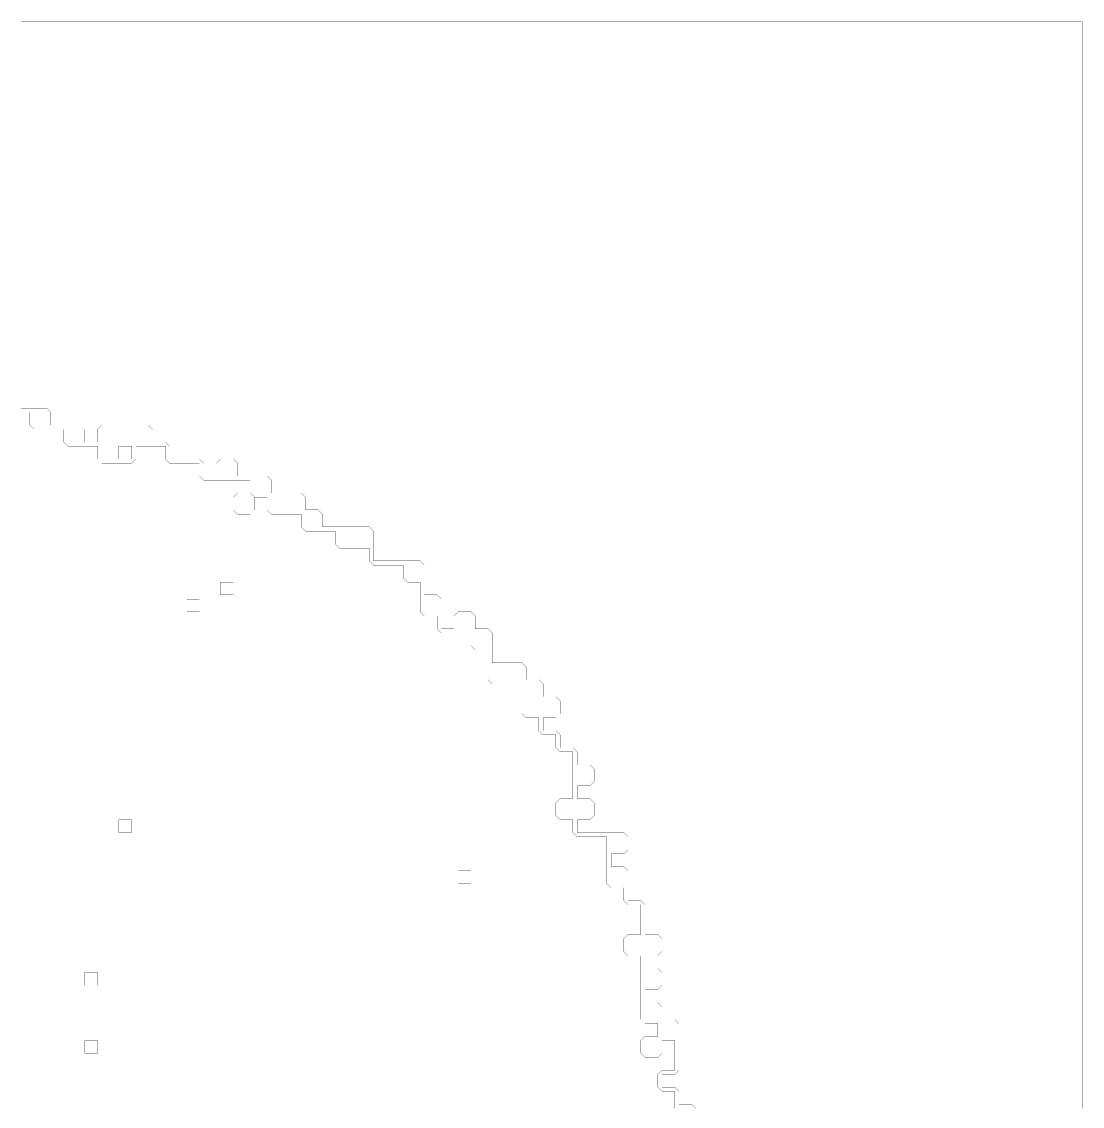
# Model space of a CAD drawing. Header units: metres. Extents: x 0 to 4990, y -4990 to 0.
# Drawn here: x 2550 to 4990, y -2495 to 0 of the extents above; entities that cross this region are included whole.
import ezdxf

# ---------------------------------------------------------------- set-up
doc = ezdxf.new("R2010")
doc.units = ezdxf.units.M
doc.layers.add('conductor', color=1, linetype='Continuous')
doc.layers.add('substrate', color=5, linetype='Continuous')

msp = doc.modelspace()

# ---------------------------------------------------------------- linework, layer by layer
at = {"layer": 'conductor', "const_width": 0.5}
msp.add_lwpolyline([(4052.734375, -2500), (4052.734375, -2490.234375), (4052.734375, -2480.46875), (4052.734375, -2470.703125), (4052.734375, -2460.9375), (4042.96875, -2460.9375), (4033.203125, -2460.9375), (4023.4375, -2460.9375), (4013.671875, -2451.171875), (4013.671875, -2441.40625), (4013.671875, -2431.640625), (4013.671875, -2421.875), (4023.4375, -2412.109375), (4033.203125, -2412.109375), (4042.96875, -2412.109375), (4052.734375, -2412.109375), (4052.734375, -2402.34375), (4052.734375, -2392.578125), (4052.734375, -2382.8125), (4052.734375, -2373.046875), (4052.734375, -2363.28125), (4052.734375, -2353.515625), (4052.734375, -2343.75), (4042.96875, -2343.75), (4033.203125, -2343.75), (4023.4375, -2343.75), (4013.671875, -2333.984375), (4013.671875, -2324.21875), (4013.671875, -2314.453125), (4013.671875, -2304.6875), (4003.90625, -2304.6875), (3994.140625, -2304.6875), (3984.375, -2304.6875), (3974.609375, -2294.921875), (3974.609375, -2285.15625), (3974.609375, -2275.390625), (3974.609375, -2265.625), (3974.609375, -2255.859375), (3974.609375, -2246.09375), (3974.609375, -2236.328125), (3974.609375, -2226.5625), (3974.609375, -2216.796875), (3974.609375, -2207.03125), (3974.609375, -2197.265625), (3974.609375, -2187.5), (3974.609375, -2177.734375), (3974.609375, -2167.96875), (3974.609375, -2158.203125), (3974.609375, -2148.4375), (3964.84375, -2148.4375), (3955.078125, -2148.4375), (3945.3125, -2148.4375), (3935.546875, -2138.671875), (3935.546875, -2128.90625), (3935.546875, -2119.140625), (3935.546875, -2109.375), (3945.3125, -2099.609375), (3955.078125, -2099.609375), (3964.84375, -2099.609375), (3974.609375, -2099.609375), (3974.609375, -2089.84375), (3974.609375, -2080.078125), (3974.609375, -2070.3125), (3974.609375, -2060.546875), (3974.609375, -2050.78125), (3974.609375, -2041.015625), (3974.609375, -2031.25), (3964.84375, -2031.25), (3955.078125, -2031.25), (3945.3125, -2031.25), (3935.546875, -2021.484375), (3935.546875, -2011.71875), (3935.546875, -2001.953125), (3935.546875, -1992.1875), (3925.78125, -1992.1875), (3916.015625, -1992.1875), (3906.25, -1992.1875), (3896.484375, -1982.421875), (3896.484375, -1972.65625), (3896.484375, -1962.890625), (3896.484375, -1953.125), (3896.484375, -1943.359375), (3896.484375, -1933.59375), (3896.484375, -1923.828125), (3896.484375, -1914.0625), (3896.484375, -1904.296875), (3896.484375, -1894.53125), (3896.484375, -1884.765625), (3896.484375, -1875), (3886.71875, -1875), (3876.953125, -1875), (3867.1875, -1875), (3857.421875, -1875), (3847.65625, -1875), (3837.890625, -1875), (3828.125, -1875), (3818.359375, -1865.234375), (3818.359375, -1855.46875), (3818.359375, -1845.703125), (3818.359375, -1835.9375), (3808.59375, -1835.9375), (3798.828125, -1835.9375), (3789.0625, -1835.9375), (3779.296875, -1826.171875), (3779.296875, -1816.40625), (3779.296875, -1806.640625), (3779.296875, -1796.875), (3789.0625, -1787.109375), (3798.828125, -1787.109375), (3808.59375, -1787.109375), (3818.359375, -1787.109375), (3818.359375, -1777.34375), (3818.359375, -1767.578125), (3818.359375, -1757.8125), (3818.359375, -1748.046875), (3818.359375, -1738.28125), (3818.359375, -1728.515625), (3818.359375, -1718.75), (3818.359375, -1708.984375), (3818.359375, -1699.21875), (3818.359375, -1689.453125), (3818.359375, -1679.6875), (3808.59375, -1679.6875), (3798.828125, -1679.6875), (3789.0625, -1679.6875), (3779.296875, -1669.921875), (3779.296875, -1660.15625), (3779.296875, -1650.390625), (3779.296875, -1640.625), (3769.53125, -1640.625), (3759.765625, -1640.625), (3750, -1640.625), (3740.234375, -1630.859375), (3740.234375, -1621.09375), (3740.234375, -1611.328125), (3740.234375, -1601.5625), (3730.46875, -1601.5625), (3720.703125, -1601.5625), (3710.9375, -1601.5625), (3701.171875, -1591.796875), (3701.171875, -1582.03125), (3701.171875, -1572.265625), (3701.171875, -1562.5), (3701.171875, -1552.734375), (3701.171875, -1542.96875), (3701.171875, -1533.203125), (3701.171875, -1523.4375), (3691.40625, -1523.4375), (3681.640625, -1523.4375), (3671.875, -1523.4375), (3662.109375, -1523.4375), (3652.34375, -1523.4375), (3642.578125, -1523.4375), (3632.8125, -1523.4375), (3623.046875, -1513.671875), (3623.046875, -1503.90625), (3623.046875, -1494.140625), (3623.046875, -1484.375), (3623.046875, -1474.609375), (3623.046875, -1464.84375), (3623.046875, -1455.078125), (3623.046875, -1445.3125), (3613.28125, -1445.3125), (3603.515625, -1445.3125), (3593.75, -1445.3125), (3583.984375, -1435.546875), (3583.984375, -1425.78125), (3583.984375, -1416.015625), (3583.984375, -1406.25), (3574.21875, -1406.25), (3564.453125, -1406.25), (3554.6875, -1406.25), (3544.921875, -1406.25), (3535.15625, -1406.25), (3525.390625, -1406.25), (3515.625, -1406.25), (3505.859375, -1396.484375), (3505.859375, -1386.71875), (3505.859375, -1376.953125), (3505.859375, -1367.1875), (3496.09375, -1367.1875), (3486.328125, -1367.1875), (3476.5625, -1367.1875), (3466.796875, -1357.421875), (3466.796875, -1347.65625), (3466.796875, -1337.890625), (3466.796875, -1328.125), (3466.796875, -1318.359375), (3466.796875, -1308.59375), (3466.796875, -1298.828125), (3466.796875, -1289.0625), (3457.03125, -1289.0625), (3447.265625, -1289.0625), (3437.5, -1289.0625), (3427.734375, -1279.296875), (3427.734375, -1269.53125), (3427.734375, -1259.765625), (3427.734375, -1250), (3417.96875, -1250), (3408.203125, -1250), (3398.4375, -1250), (3388.671875, -1250), (3378.90625, -1250), (3369.140625, -1250), (3359.375, -1250), (3349.609375, -1240.234375), (3349.609375, -1230.46875), (3349.609375, -1220.703125), (3349.609375, -1210.9375), (3339.84375, -1210.9375), (3330.078125, -1210.9375), (3320.3125, -1210.9375), (3310.546875, -1210.9375), (3300.78125, -1210.9375), (3291.015625, -1210.9375), (3281.25, -1210.9375), (3271.484375, -1201.171875), (3271.484375, -1191.40625), (3271.484375, -1181.640625), (3271.484375, -1171.875), (3261.71875, -1171.875), (3251.953125, -1171.875), (3242.1875, -1171.875), (3232.421875, -1171.875), (3222.65625, -1171.875), (3212.890625, -1171.875), (3203.125, -1171.875), (3193.359375, -1162.109375), (3193.359375, -1152.34375), (3193.359375, -1142.578125), (3193.359375, -1132.8125), (3183.59375, -1132.8125), (3173.828125, -1132.8125), (3164.0625, -1132.8125), (3154.296875, -1132.8125), (3144.53125, -1132.8125), (3134.765625, -1132.8125), (3125, -1132.8125), (3115.234375, -1123.046875), (3115.234375, -1113.28125), (3115.234375, -1103.515625), (3115.234375, -1093.75), (3105.46875, -1093.75), (3095.703125, -1093.75), (3085.9375, -1093.75), (3076.171875, -1083.984375), (3076.171875, -1074.21875), (3076.171875, -1064.453125), (3076.171875, -1054.6875), (3066.40625, -1054.6875), (3056.640625, -1054.6875), (3046.875, -1054.6875), (3037.109375, -1054.6875), (3027.34375, -1054.6875), (3017.578125, -1054.6875), (3007.8125, -1054.6875), (2998.046875, -1054.6875), (2988.28125, -1054.6875), (2978.515625, -1054.6875), (2968.75, -1054.6875), (2958.984375, -1044.921875), (2958.984375, -1035.15625), (2958.984375, -1025.390625), (2958.984375, -1015.625), (2949.21875, -1015.625), (2939.453125, -1015.625), (2929.6875, -1015.625), (2919.921875, -1015.625), (2910.15625, -1015.625), (2900.390625, -1015.625), (2890.625, -1015.625), (2880.859375, -1005.859375), (2880.859375, -996.09375), (2880.859375, -986.328125), (2880.859375, -976.5625), (2871.09375, -976.5625), (2861.328125, -976.5625), (2851.5625, -976.5625), (2841.796875, -976.5625), (2832.03125, -976.5625), (2822.265625, -976.5625), (2812.5, -976.5625), (2812.5, -986.328125), (2812.5, -996.09375), (2812.5, -1005.859375), (2802.734375, -1015.625), (2792.96875, -1015.625), (2783.203125, -1015.625), (2773.4375, -1015.625), (2763.671875, -1015.625), (2753.90625, -1015.625), (2744.140625, -1015.625), (2734.375, -1015.625), (2724.609375, -1005.859375), (2724.609375, -996.09375), (2724.609375, -986.328125), (2724.609375, -976.5625), (2714.84375, -976.5625), (2705.078125, -976.5625), (2695.3125, -976.5625), (2685.546875, -976.5625), (2675.78125, -976.5625), (2666.015625, -976.5625), (2656.25, -976.5625), (2646.484375, -966.796875), (2646.484375, -957.03125), (2646.484375, -947.265625), (2646.484375, -937.5), (2636.71875, -937.5), (2626.953125, -937.5), (2617.1875, -937.5), (2607.421875, -937.5), (2597.65625, -937.5), (2587.890625, -937.5), (2578.125, -937.5), (2568.359375, -927.734375), (2568.359375, -917.96875), (2568.359375, -908.203125), (2568.359375, -898.4375), (2558.59375, -898.4375), (2548.828125, -898.4375)], dxfattribs=at)
for points in [[(3037.109375, -1093.75), (3046.875, -1083.984375), (3056.640625, -1083.984375), (3066.40625, -1083.984375), (3076.171875, -1083.984375), (3085.9375, -1093.75), (3085.9375, -1103.515625), (3085.9375, -1113.28125), (3085.9375, -1123.046875), (3076.171875, -1132.8125), (3066.40625, -1132.8125), (3056.640625, -1132.8125), (3046.875, -1132.8125), (3037.109375, -1123.046875), (3037.109375, -1113.28125), (3037.109375, -1103.515625)], [(3974.609375, -2343.75), (3984.375, -2333.984375), (3994.140625, -2333.984375), (4003.90625, -2333.984375), (4013.671875, -2333.984375), (4023.4375, -2343.75), (4023.4375, -2353.515625), (4023.4375, -2363.28125), (4023.4375, -2373.046875), (4013.671875, -2382.8125), (4003.90625, -2382.8125), (3994.140625, -2382.8125), (3984.375, -2382.8125), (3974.609375, -2373.046875), (3974.609375, -2363.28125), (3974.609375, -2353.515625)]]:
    msp.add_lwpolyline(points, close=True, dxfattribs=at)
at = {"layer": 'substrate', "const_width": 0.5}
for points in [[(4990.234375, -2500), (4990.234375, -2490.234375), (4990.234375, -2480.46875), (4990.234375, -2470.703125), (4990.234375, -2460.9375), (4990.234375, -2451.171875), (4990.234375, -2441.40625), (4990.234375, -2431.640625), (4990.234375, -2421.875), (4990.234375, -2412.109375), (4990.234375, -2402.34375), (4990.234375, -2392.578125), (4990.234375, -2382.8125), (4990.234375, -2373.046875), (4990.234375, -2363.28125), (4990.234375, -2353.515625), (4990.234375, -2343.75), (4990.234375, -2333.984375), (4990.234375, -2324.21875), (4990.234375, -2314.453125), (4990.234375, -2304.6875), (4990.234375, -2294.921875), (4990.234375, -2285.15625), (4990.234375, -2275.390625), (4990.234375, -2265.625), (4990.234375, -2255.859375), (4990.234375, -2246.09375), (4990.234375, -2236.328125), (4990.234375, -2226.5625), (4990.234375, -2216.796875), (4990.234375, -2207.03125), (4990.234375, -2197.265625), (4990.234375, -2187.5), (4990.234375, -2177.734375), (4990.234375, -2167.96875), (4990.234375, -2158.203125), (4990.234375, -2148.4375), (4990.234375, -2138.671875), (4990.234375, -2128.90625), (4990.234375, -2119.140625), (4990.234375, -2109.375), (4990.234375, -2099.609375), (4990.234375, -2089.84375), (4990.234375, -2080.078125), (4990.234375, -2070.3125), (4990.234375, -2060.546875), (4990.234375, -2050.78125), (4990.234375, -2041.015625), (4990.234375, -2031.25), (4990.234375, -2021.484375), (4990.234375, -2011.71875), (4990.234375, -2001.953125), (4990.234375, -1992.1875), (4990.234375, -1982.421875), (4990.234375, -1972.65625), (4990.234375, -1962.890625), (4990.234375, -1953.125), (4990.234375, -1943.359375), (4990.234375, -1933.59375), (4990.234375, -1923.828125), (4990.234375, -1914.0625), (4990.234375, -1904.296875), (4990.234375, -1894.53125), (4990.234375, -1884.765625), (4990.234375, -1875), (4990.234375, -1865.234375), (4990.234375, -1855.46875), (4990.234375, -1845.703125), (4990.234375, -1835.9375), (4990.234375, -1826.171875), (4990.234375, -1816.40625), (4990.234375, -1806.640625), (4990.234375, -1796.875), (4990.234375, -1787.109375), (4990.234375, -1777.34375), (4990.234375, -1767.578125), (4990.234375, -1757.8125), (4990.234375, -1748.046875), (4990.234375, -1738.28125), (4990.234375, -1728.515625), (4990.234375, -1718.75), (4990.234375, -1708.984375), (4990.234375, -1699.21875), (4990.234375, -1689.453125), (4990.234375, -1679.6875), (4990.234375, -1669.921875), (4990.234375, -1660.15625), (4990.234375, -1650.390625), (4990.234375, -1640.625), (4990.234375, -1630.859375), (4990.234375, -1621.09375), (4990.234375, -1611.328125), (4990.234375, -1601.5625), (4990.234375, -1591.796875), (4990.234375, -1582.03125), (4990.234375, -1572.265625), (4990.234375, -1562.5), (4990.234375, -1552.734375), (4990.234375, -1542.96875), (4990.234375, -1533.203125), (4990.234375, -1523.4375), (4990.234375, -1513.671875), (4990.234375, -1503.90625), (4990.234375, -1494.140625), (4990.234375, -1484.375), (4990.234375, -1474.609375), (4990.234375, -1464.84375), (4990.234375, -1455.078125), (4990.234375, -1445.3125), (4990.234375, -1435.546875), (4990.234375, -1425.78125), (4990.234375, -1416.015625), (4990.234375, -1406.25), (4990.234375, -1396.484375), (4990.234375, -1386.71875), (4990.234375, -1376.953125), (4990.234375, -1367.1875), (4990.234375, -1357.421875), (4990.234375, -1347.65625), (4990.234375, -1337.890625), (4990.234375, -1328.125), (4990.234375, -1318.359375), (4990.234375, -1308.59375), (4990.234375, -1298.828125), (4990.234375, -1289.0625), (4990.234375, -1279.296875), (4990.234375, -1269.53125), (4990.234375, -1259.765625), (4990.234375, -1250), (4990.234375, -1240.234375), (4990.234375, -1230.46875), (4990.234375, -1220.703125), (4990.234375, -1210.9375), (4990.234375, -1201.171875), (4990.234375, -1191.40625), (4990.234375, -1181.640625), (4990.234375, -1171.875), (4990.234375, -1162.109375), (4990.234375, -1152.34375), (4990.234375, -1142.578125), (4990.234375, -1132.8125), (4990.234375, -1123.046875), (4990.234375, -1113.28125), (4990.234375, -1103.515625), (4990.234375, -1093.75), (4990.234375, -1083.984375), (4990.234375, -1074.21875), (4990.234375, -1064.453125), (4990.234375, -1054.6875), (4990.234375, -1044.921875), (4990.234375, -1035.15625), (4990.234375, -1025.390625), (4990.234375, -1015.625), (4990.234375, -1005.859375), (4990.234375, -996.09375), (4990.234375, -986.328125), (4990.234375, -976.5625), (4990.234375, -966.796875), (4990.234375, -957.03125), (4990.234375, -947.265625), (4990.234375, -937.5), (4990.234375, -927.734375), (4990.234375, -917.96875), (4990.234375, -908.203125), (4990.234375, -898.4375), (4990.234375, -888.671875), (4990.234375, -878.90625), (4990.234375, -869.140625), (4990.234375, -859.375), (4990.234375, -849.609375), (4990.234375, -839.84375), (4990.234375, -830.078125), (4990.234375, -820.3125), (4990.234375, -810.546875), (4990.234375, -800.78125), (4990.234375, -791.015625), (4990.234375, -781.25), (4990.234375, -771.484375), (4990.234375, -761.71875), (4990.234375, -751.953125), (4990.234375, -742.1875), (4990.234375, -732.421875), (4990.234375, -722.65625), (4990.234375, -712.890625), (4990.234375, -703.125), (4990.234375, -693.359375), (4990.234375, -683.59375), (4990.234375, -673.828125), (4990.234375, -664.0625), (4990.234375, -654.296875), (4990.234375, -644.53125), (4990.234375, -634.765625), (4990.234375, -625), (4990.234375, -615.234375), (4990.234375, -605.46875), (4990.234375, -595.703125), (4990.234375, -585.9375), (4990.234375, -576.171875), (4990.234375, -566.40625), (4990.234375, -556.640625), (4990.234375, -546.875), (4990.234375, -537.109375), (4990.234375, -527.34375), (4990.234375, -517.578125), (4990.234375, -507.8125), (4990.234375, -498.046875), (4990.234375, -488.28125), (4990.234375, -478.515625), (4990.234375, -468.75), (4990.234375, -458.984375), (4990.234375, -449.21875), (4990.234375, -439.453125), (4990.234375, -429.6875), (4990.234375, -419.921875), (4990.234375, -410.15625), (4990.234375, -400.390625), (4990.234375, -390.625), (4990.234375, -380.859375), (4990.234375, -371.09375), (4990.234375, -361.328125), (4990.234375, -351.5625), (4990.234375, -341.796875), (4990.234375, -332.03125), (4990.234375, -322.265625), (4990.234375, -312.5), (4990.234375, -302.734375), (4990.234375, -292.96875), (4990.234375, -283.203125), (4990.234375, -273.4375), (4990.234375, -263.671875), (4990.234375, -253.90625), (4990.234375, -244.140625), (4990.234375, -234.375), (4990.234375, -224.609375), (4990.234375, -214.84375), (4990.234375, -205.078125), (4990.234375, -195.3125), (4990.234375, -185.546875), (4990.234375, -175.78125), (4990.234375, -166.015625), (4990.234375, -156.25), (4990.234375, -146.484375), (4990.234375, -136.71875), (4990.234375, -126.953125), (4990.234375, -117.1875), (4990.234375, -107.421875), (4990.234375, -97.65625), (4990.234375, -87.890625), (4990.234375, -78.125), (4990.234375, -68.359375), (4990.234375, -58.59375), (4990.234375, -48.828125), (4990.234375, -39.0625), (4990.234375, -29.296875), (4990.234375, -19.53125), (4990.234375, -9.765625), (4990.234375, 0), (4980.46875, 0), (4970.703125, 0), (4960.9375, 0), (4951.171875, 0), (4941.40625, 0), (4931.640625, 0), (4921.875, 0), (4912.109375, 0), (4902.34375, 0), (4892.578125, 0), (4882.8125, 0), (4873.046875, 0), (4863.28125, 0), (4853.515625, 0), (4843.75, 0), (4833.984375, 0), (4824.21875, 0), (4814.453125, 0), (4804.6875, 0), (4794.921875, 0), (4785.15625, 0), (4775.390625, 0), (4765.625, 0), (4755.859375, 0), (4746.09375, 0), (4736.328125, 0), (4726.5625, 0), (4716.796875, 0), (4707.03125, 0), (4697.265625, 0), (4687.5, 0), (4677.734375, 0), (4667.96875, 0), (4658.203125, 0), (4648.4375, 0), (4638.671875, 0), (4628.90625, 0), (4619.140625, 0), (4609.375, 0), (4599.609375, 0), (4589.84375, 0), (4580.078125, 0), (4570.3125, 0), (4560.546875, 0), (4550.78125, 0), (4541.015625, 0), (4531.25, 0), (4521.484375, 0), (4511.71875, 0), (4501.953125, 0), (4492.1875, 0), (4482.421875, 0), (4472.65625, 0), (4462.890625, 0), (4453.125, 0), (4443.359375, 0), (4433.59375, 0), (4423.828125, 0), (4414.0625, 0), (4404.296875, 0), (4394.53125, 0), (4384.765625, 0), (4375, 0), (4365.234375, 0), (4355.46875, 0), (4345.703125, 0), (4335.9375, 0), (4326.171875, 0), (4316.40625, 0), (4306.640625, 0), (4296.875, 0), (4287.109375, 0), (4277.34375, 0), (4267.578125, 0), (4257.8125, 0), (4248.046875, 0), (4238.28125, 0), (4228.515625, 0), (4218.75, 0), (4208.984375, 0), (4199.21875, 0), (4189.453125, 0), (4179.6875, 0), (4169.921875, 0), (4160.15625, 0), (4150.390625, 0), (4140.625, 0), (4130.859375, 0), (4121.09375, 0), (4111.328125, 0), (4101.5625, 0), (4091.796875, 0), (4082.03125, 0), (4072.265625, 0), (4062.5, 0), (4052.734375, 0), (4042.96875, 0), (4033.203125, 0), (4023.4375, 0), (4013.671875, 0), (4003.90625, 0), (3994.140625, 0), (3984.375, 0), (3974.609375, 0), (3964.84375, 0), (3955.078125, 0), (3945.3125, 0), (3935.546875, 0), (3925.78125, 0), (3916.015625, 0), (3906.25, 0), (3896.484375, 0), (3886.71875, 0), (3876.953125, 0), (3867.1875, 0), (3857.421875, 0), (3847.65625, 0), (3837.890625, 0), (3828.125, 0), (3818.359375, 0), (3808.59375, 0), (3798.828125, 0), (3789.0625, 0), (3779.296875, 0), (3769.53125, 0), (3759.765625, 0), (3750, 0), (3740.234375, 0), (3730.46875, 0), (3720.703125, 0), (3710.9375, 0), (3701.171875, 0), (3691.40625, 0), (3681.640625, 0), (3671.875, 0), (3662.109375, 0), (3652.34375, 0), (3642.578125, 0), (3632.8125, 0), (3623.046875, 0), (3613.28125, 0), (3603.515625, 0), (3593.75, 0), (3583.984375, 0), (3574.21875, 0), (3564.453125, 0), (3554.6875, 0), (3544.921875, 0), (3535.15625, 0), (3525.390625, 0), (3515.625, 0), (3505.859375, 0), (3496.09375, 0), (3486.328125, 0), (3476.5625, 0), (3466.796875, 0), (3457.03125, 0), (3447.265625, 0), (3437.5, 0), (3427.734375, 0), (3417.96875, 0), (3408.203125, 0), (3398.4375, 0), (3388.671875, 0), (3378.90625, 0), (3369.140625, 0), (3359.375, 0), (3349.609375, 0), (3339.84375, 0), (3330.078125, 0), (3320.3125, 0), (3310.546875, 0), (3300.78125, 0), (3291.015625, 0), (3281.25, 0), (3271.484375, 0), (3261.71875, 0), (3251.953125, 0), (3242.1875, 0), (3232.421875, 0), (3222.65625, 0), (3212.890625, 0), (3203.125, 0), (3193.359375, 0), (3183.59375, 0), (3173.828125, 0), (3164.0625, 0), (3154.296875, 0), (3144.53125, 0), (3134.765625, 0), (3125, 0), (3115.234375, 0), (3105.46875, 0), (3095.703125, 0), (3085.9375, 0), (3076.171875, 0), (3066.40625, 0), (3056.640625, 0), (3046.875, 0), (3037.109375, 0), (3027.34375, 0), (3017.578125, 0), (3007.8125, 0), (2998.046875, 0), (2988.28125, 0), (2978.515625, 0), (2968.75, 0), (2958.984375, 0), (2949.21875, 0), (2939.453125, 0), (2929.6875, 0), (2919.921875, 0), (2910.15625, 0), (2900.390625, 0), (2890.625, 0), (2880.859375, 0), (2871.09375, 0), (2861.328125, 0), (2851.5625, 0), (2841.796875, 0), (2832.03125, 0), (2822.265625, 0), (2812.5, 0), (2802.734375, 0), (2792.96875, 0), (2783.203125, 0), (2773.4375, 0), (2763.671875, 0), (2753.90625, 0), (2744.140625, 0), (2734.375, 0), (2724.609375, 0), (2714.84375, 0), (2705.078125, 0), (2695.3125, 0), (2685.546875, 0), (2675.78125, 0), (2666.015625, 0), (2656.25, 0), (2646.484375, 0), (2636.71875, 0), (2626.953125, 0), (2617.1875, 0), (2607.421875, 0), (2597.65625, 0), (2587.890625, 0), (2578.125, 0), (2568.359375, 0), (2558.59375, 0), (2548.828125, 0)], [(2548.828125, -888.671875), (2558.59375, -888.671875), (2568.359375, -888.671875), (2578.125, -888.671875), (2587.890625, -888.671875), (2597.65625, -888.671875), (2607.421875, -888.671875), (2617.1875, -898.4375), (2617.1875, -908.203125), (2617.1875, -917.96875), (2617.1875, -927.734375), (2626.953125, -927.734375), (2636.71875, -927.734375), (2646.484375, -927.734375), (2656.25, -927.734375), (2666.015625, -927.734375), (2675.78125, -927.734375), (2685.546875, -927.734375), (2695.3125, -937.5), (2695.3125, -947.265625), (2695.3125, -957.03125), (2695.3125, -966.796875), (2705.078125, -966.796875), (2714.84375, -966.796875), (2724.609375, -966.796875), (2724.609375, -957.03125), (2724.609375, -947.265625), (2724.609375, -937.5), (2734.375, -927.734375), (2744.140625, -927.734375), (2753.90625, -927.734375), (2763.671875, -927.734375), (2773.4375, -927.734375), (2783.203125, -927.734375), (2792.96875, -927.734375), (2802.734375, -927.734375), (2812.5, -927.734375), (2822.265625, -927.734375), (2832.03125, -927.734375), (2841.796875, -927.734375), (2851.5625, -937.5), (2851.5625, -947.265625), (2851.5625, -957.03125), (2851.5625, -966.796875), (2861.328125, -966.796875), (2871.09375, -966.796875), (2880.859375, -966.796875), (2890.625, -976.5625), (2890.625, -986.328125), (2890.625, -996.09375), (2890.625, -1005.859375), (2900.390625, -1005.859375), (2910.15625, -1005.859375), (2919.921875, -1005.859375), (2929.6875, -1005.859375), (2939.453125, -1005.859375), (2949.21875, -1005.859375), (2958.984375, -1005.859375), (2968.75, -1015.625), (2968.75, -1025.390625), (2968.75, -1035.15625), (2968.75, -1044.921875), (2978.515625, -1044.921875), (2988.28125, -1044.921875), (2998.046875, -1044.921875), (2998.046875, -1035.15625), (2998.046875, -1025.390625), (2998.046875, -1015.625), (3007.8125, -1005.859375), (3017.578125, -1005.859375), (3027.34375, -1005.859375), (3037.109375, -1005.859375), (3046.875, -1015.625), (3046.875, -1025.390625), (3046.875, -1035.15625), (3046.875, -1044.921875), (3056.640625, -1044.921875), (3066.40625, -1044.921875), (3076.171875, -1044.921875), (3085.9375, -1044.921875), (3095.703125, -1044.921875), (3105.46875, -1044.921875), (3115.234375, -1044.921875), (3125, -1054.6875), (3125, -1064.453125), (3125, -1074.21875), (3125, -1083.984375), (3134.765625, -1083.984375), (3144.53125, -1083.984375), (3154.296875, -1083.984375), (3164.0625, -1083.984375), (3173.828125, -1083.984375), (3183.59375, -1083.984375), (3193.359375, -1083.984375), (3203.125, -1093.75), (3203.125, -1103.515625), (3203.125, -1113.28125), (3203.125, -1123.046875), (3212.890625, -1123.046875), (3222.65625, -1123.046875), (3232.421875, -1123.046875), (3242.1875, -1132.8125), (3242.1875, -1142.578125), (3242.1875, -1152.34375), (3242.1875, -1162.109375), (3251.953125, -1162.109375), (3261.71875, -1162.109375), (3271.484375, -1162.109375), (3281.25, -1162.109375), (3291.015625, -1162.109375), (3300.78125, -1162.109375), (3310.546875, -1162.109375), (3320.3125, -1162.109375), (3330.078125, -1162.109375), (3339.84375, -1162.109375), (3349.609375, -1162.109375), (3359.375, -1171.875), (3359.375, -1181.640625), (3359.375, -1191.40625), (3359.375, -1201.171875), (3359.375, -1210.9375), (3359.375, -1220.703125), (3359.375, -1230.46875), (3359.375, -1240.234375), (3369.140625, -1240.234375), (3378.90625, -1240.234375), (3388.671875, -1240.234375), (3398.4375, -1240.234375), (3408.203125, -1240.234375), (3417.96875, -1240.234375), (3427.734375, -1240.234375), (3437.5, -1240.234375), (3447.265625, -1240.234375), (3457.03125, -1240.234375), (3466.796875, -1240.234375), (3476.5625, -1250), (3476.5625, -1259.765625), (3476.5625, -1269.53125), (3476.5625, -1279.296875), (3476.5625, -1289.0625), (3476.5625, -1298.828125), (3476.5625, -1308.59375), (3476.5625, -1318.359375), (3486.328125, -1318.359375), (3496.09375, -1318.359375), (3505.859375, -1318.359375), (3515.625, -1328.125), (3515.625, -1337.890625), (3515.625, -1347.65625), (3515.625, -1357.421875), (3515.625, -1367.1875), (3515.625, -1376.953125), (3515.625, -1386.71875), (3515.625, -1396.484375), (3525.390625, -1396.484375), (3535.15625, -1396.484375), (3544.921875, -1396.484375), (3544.921875, -1386.71875), (3544.921875, -1376.953125), (3544.921875, -1367.1875), (3554.6875, -1357.421875), (3564.453125, -1357.421875), (3574.21875, -1357.421875), (3583.984375, -1357.421875), (3593.75, -1367.1875), (3593.75, -1376.953125), (3593.75, -1386.71875), (3593.75, -1396.484375), (3603.515625, -1396.484375), (3613.28125, -1396.484375), (3623.046875, -1396.484375), (3632.8125, -1406.25), (3632.8125, -1416.015625), (3632.8125, -1425.78125), (3632.8125, -1435.546875), (3632.8125, -1445.3125), (3632.8125, -1455.078125), (3632.8125, -1464.84375), (3632.8125, -1474.609375), (3642.578125, -1474.609375), (3652.34375, -1474.609375), (3662.109375, -1474.609375), (3671.875, -1474.609375), (3681.640625, -1474.609375), (3691.40625, -1474.609375), (3701.171875, -1474.609375), (3710.9375, -1484.375), (3710.9375, -1494.140625), (3710.9375, -1503.90625), (3710.9375, -1513.671875), (3720.703125, -1513.671875), (3730.46875, -1513.671875), (3740.234375, -1513.671875), (3750, -1523.4375), (3750, -1533.203125), (3750, -1542.96875), (3750, -1552.734375), (3759.765625, -1552.734375), (3769.53125, -1552.734375), (3779.296875, -1552.734375), (3789.0625, -1562.5), (3789.0625, -1572.265625), (3789.0625, -1582.03125), (3789.0625, -1591.796875), (3779.296875, -1601.5625), (3769.53125, -1601.5625), (3759.765625, -1601.5625), (3750, -1601.5625), (3750, -1611.328125), (3750, -1621.09375), (3750, -1630.859375), (3759.765625, -1630.859375), (3769.53125, -1630.859375), (3779.296875, -1630.859375), (3789.0625, -1640.625), (3789.0625, -1650.390625), (3789.0625, -1660.15625), (3789.0625, -1669.921875), (3798.828125, -1669.921875), (3808.59375, -1669.921875), (3818.359375, -1669.921875), (3828.125, -1679.6875), (3828.125, -1689.453125), (3828.125, -1699.21875), (3828.125, -1708.984375), (3837.890625, -1708.984375), (3847.65625, -1708.984375), (3857.421875, -1708.984375), (3867.1875, -1718.75), (3867.1875, -1728.515625), (3867.1875, -1738.28125), (3867.1875, -1748.046875), (3857.421875, -1757.8125), (3847.65625, -1757.8125), (3837.890625, -1757.8125), (3828.125, -1757.8125), (3828.125, -1767.578125), (3828.125, -1777.34375), (3828.125, -1787.109375), (3837.890625, -1787.109375), (3847.65625, -1787.109375), (3857.421875, -1787.109375), (3867.1875, -1796.875), (3867.1875, -1806.640625), (3867.1875, -1816.40625), (3867.1875, -1826.171875), (3857.421875, -1835.9375), (3847.65625, -1835.9375), (3837.890625, -1835.9375), (3828.125, -1835.9375), (3828.125, -1845.703125), (3828.125, -1855.46875), (3828.125, -1865.234375), (3837.890625, -1865.234375), (3847.65625, -1865.234375), (3857.421875, -1865.234375), (3867.1875, -1865.234375), (3876.953125, -1865.234375), (3886.71875, -1865.234375), (3896.484375, -1865.234375), (3906.25, -1865.234375), (3916.015625, -1865.234375), (3925.78125, -1865.234375), (3935.546875, -1865.234375), (3945.3125, -1875), (3945.3125, -1884.765625), (3945.3125, -1894.53125), (3945.3125, -1904.296875), (3935.546875, -1914.0625), (3925.78125, -1914.0625), (3916.015625, -1914.0625), (3906.25, -1914.0625), (3906.25, -1923.828125), (3906.25, -1933.59375), (3906.25, -1943.359375), (3916.015625, -1943.359375), (3925.78125, -1943.359375), (3935.546875, -1943.359375), (3945.3125, -1953.125), (3945.3125, -1962.890625), (3945.3125, -1972.65625), (3945.3125, -1982.421875), (3945.3125, -1992.1875), (3945.3125, -2001.953125), (3945.3125, -2011.71875), (3945.3125, -2021.484375), (3955.078125, -2021.484375), (3964.84375, -2021.484375), (3974.609375, -2021.484375), (3984.375, -2031.25), (3984.375, -2041.015625), (3984.375, -2050.78125), (3984.375, -2060.546875), (3984.375, -2070.3125), (3984.375, -2080.078125), (3984.375, -2089.84375), (3984.375, -2099.609375), (3994.140625, -2099.609375), (4003.90625, -2099.609375), (4013.671875, -2099.609375), (4023.4375, -2109.375), (4023.4375, -2119.140625), (4023.4375, -2128.90625), (4023.4375, -2138.671875), (4013.671875, -2148.4375), (4003.90625, -2148.4375), (3994.140625, -2148.4375), (3984.375, -2148.4375), (3984.375, -2158.203125), (3984.375, -2167.96875), (3984.375, -2177.734375), (3994.140625, -2177.734375), (4003.90625, -2177.734375), (4013.671875, -2177.734375), (4023.4375, -2187.5), (4023.4375, -2197.265625), (4023.4375, -2207.03125), (4023.4375, -2216.796875), (4013.671875, -2226.5625), (4003.90625, -2226.5625), (3994.140625, -2226.5625), (3984.375, -2226.5625), (3984.375, -2236.328125), (3984.375, -2246.09375), (3984.375, -2255.859375), (3994.140625, -2255.859375), (4003.90625, -2255.859375), (4013.671875, -2255.859375), (4023.4375, -2265.625), (4023.4375, -2275.390625), (4023.4375, -2285.15625), (4023.4375, -2294.921875), (4033.203125, -2294.921875), (4042.96875, -2294.921875), (4052.734375, -2294.921875), (4062.5, -2304.6875), (4062.5, -2314.453125), (4062.5, -2324.21875), (4062.5, -2333.984375), (4062.5, -2343.75), (4062.5, -2353.515625), (4062.5, -2363.28125), (4062.5, -2373.046875), (4062.5, -2382.8125), (4062.5, -2392.578125), (4062.5, -2402.34375), (4062.5, -2412.109375), (4052.734375, -2421.875), (4042.96875, -2421.875), (4033.203125, -2421.875), (4023.4375, -2421.875), (4023.4375, -2431.640625), (4023.4375, -2441.40625), (4023.4375, -2451.171875), (4033.203125, -2451.171875), (4042.96875, -2451.171875), (4052.734375, -2451.171875), (4062.5, -2460.9375), (4062.5, -2470.703125), (4062.5, -2480.46875), (4062.5, -2490.234375), (4072.265625, -2490.234375), (4082.03125, -2490.234375), (4091.796875, -2490.234375), (4101.5625, -2500)]]:
    msp.add_lwpolyline(points, dxfattribs=at)
for points in [[(2773.4375, -976.5625), (2773.4375, -986.328125), (2773.4375, -996.09375), (2773.4375, -1005.859375), (2783.203125, -1005.859375), (2792.96875, -1005.859375), (2802.734375, -1005.859375), (2802.734375, -996.09375), (2802.734375, -986.328125), (2802.734375, -976.5625), (2792.96875, -976.5625), (2783.203125, -976.5625)], [(3007.8125, -1289.0625), (3007.8125, -1298.828125), (3007.8125, -1308.59375), (3007.8125, -1318.359375), (3017.578125, -1318.359375), (3027.34375, -1318.359375), (3037.109375, -1318.359375), (3037.109375, -1308.59375), (3037.109375, -1298.828125), (3037.109375, -1289.0625), (3027.34375, -1289.0625), (3017.578125, -1289.0625)], [(2929.6875, -1328.125), (2929.6875, -1337.890625), (2929.6875, -1347.65625), (2929.6875, -1357.421875), (2939.453125, -1357.421875), (2949.21875, -1357.421875), (2958.984375, -1357.421875), (2958.984375, -1347.65625), (2958.984375, -1337.890625), (2958.984375, -1328.125), (2949.21875, -1328.125), (2939.453125, -1328.125)], [(2773.4375, -1835.9375), (2773.4375, -1845.703125), (2773.4375, -1855.46875), (2773.4375, -1865.234375), (2783.203125, -1865.234375), (2792.96875, -1865.234375), (2802.734375, -1865.234375), (2802.734375, -1855.46875), (2802.734375, -1845.703125), (2802.734375, -1835.9375), (2792.96875, -1835.9375), (2783.203125, -1835.9375)], [(3554.6875, -1953.125), (3554.6875, -1962.890625), (3554.6875, -1972.65625), (3554.6875, -1982.421875), (3564.453125, -1982.421875), (3574.21875, -1982.421875), (3583.984375, -1982.421875), (3583.984375, -1972.65625), (3583.984375, -1962.890625), (3583.984375, -1953.125), (3574.21875, -1953.125), (3564.453125, -1953.125)], [(2695.3125, -2187.5), (2695.3125, -2197.265625), (2695.3125, -2207.03125), (2695.3125, -2216.796875), (2705.078125, -2216.796875), (2714.84375, -2216.796875), (2724.609375, -2216.796875), (2724.609375, -2207.03125), (2724.609375, -2197.265625), (2724.609375, -2187.5), (2714.84375, -2187.5), (2705.078125, -2187.5)], [(2695.3125, -2343.75), (2695.3125, -2353.515625), (2695.3125, -2363.28125), (2695.3125, -2373.046875), (2705.078125, -2373.046875), (2714.84375, -2373.046875), (2724.609375, -2373.046875), (2724.609375, -2363.28125), (2724.609375, -2353.515625), (2724.609375, -2343.75), (2714.84375, -2343.75), (2705.078125, -2343.75)]]:
    msp.add_lwpolyline(points, close=True, dxfattribs=at)

doc.saveas('drawing.dxf')
